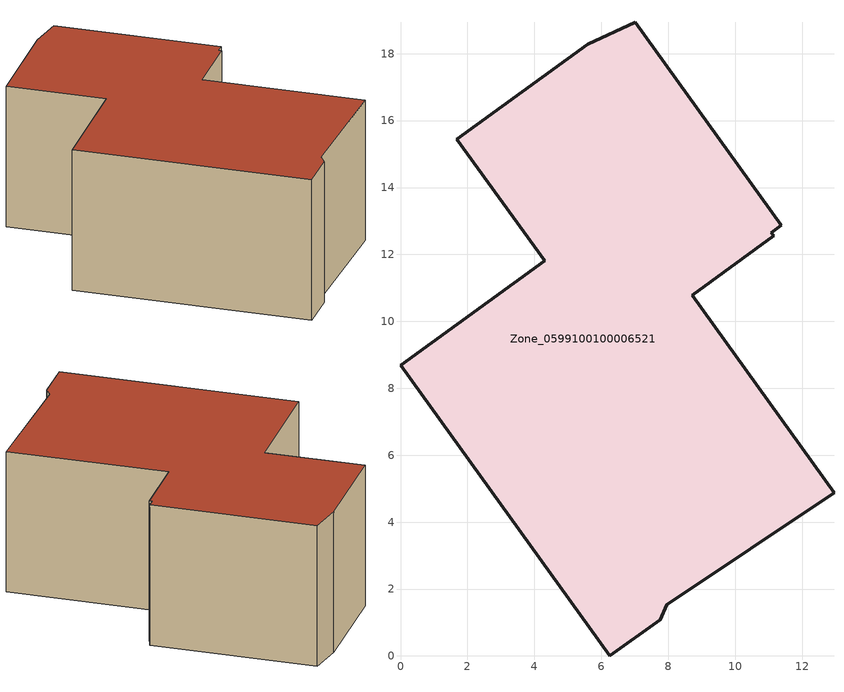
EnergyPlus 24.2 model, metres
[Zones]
Zone_0599100100006521
 floor ground (C_G): 7.96,1.53 7.76,1.09 6.25,0 0,8.69 4.31,11.81 1.68,15.44 5.6,18.28 7.01,18.95 11.38,12.88 11.07,12.65 11.15,12.55 8.71,10.78 12.96,4.88 z0
 wall outside (C_F): 6.25,0 7.76,1.09 7.96,1.53 12.96,4.88 8.71,10.78 11.15,12.55 11.07,12.65 11.38,12.88 7.01,18.95 5.6,18.28 1.68,15.44 4.31,11.81 0,8.69 6.25,0 z0:6.66
 roof outside (C_R): 7.76,1.09 7.96,1.53 12.96,4.88 8.71,10.78 11.15,12.55 11.07,12.65 11.38,12.88 7.01,18.95 5.6,18.28 1.68,15.44 4.31,11.81 0,8.69 6.25,0 z6.66
[BUILDING]
Pand.0599100100006521: North Axis=0; Terrain=City; Loads Convergence Tolerance Value=0.04; Temperature Convergence Tolerance Value=0.4; Solar Distribution=FullExterior; Maximum Number of Warmup Days=25; Minimum Number of Warmup Days=1
[Site:Location]
Rotterdam.The.Hague.AP_ZH_NLD Design_Conditions: Latitude=51.96; Longitude=4.45; Time Zone=1; Elevation=-4.5
[SITE:GROUNDTEMPERATURE:BUILDINGSURFACE]
18, 18, 18, 18, 18, 18, 18, 18, 18, 18, 18, 18
[MATERIAL] Thermal Absorptance=0.9; Solar Absorptance=0.7; Visible Absorptance=0.7
Name | Roughness | Thickness | Conductivity | Density | Specific Heat
G.D.2006-2014 | MediumSmooth | 0.15 | 0.06 | 540 | 1210
F.D.2006-2014 | Rough | 0.3 | 0.12 | 1920 | 840
R.D.2006-2014 | MediumRough | 0.2 | 0.08 | 1500 | 1000
[CONSTRUCTION]
C_G: G.D.2006-2014
C_F: F.D.2006-2014
C_R: R.D.2006-2014
[ZONE]
Zone_0599100100006521: Type=1; Multiplier=1; Ceiling Height=Autocalculate; Volume=Autocalculate; Floor Area=autocalculate; Part of Total Floor Area=Yes
[ZONEINFILTRATION:DESIGNFLOWRATE]
Infil_Zone_0599100100006521: Zone or ZoneList or Space or SpaceList=Zone_0599100100006521; Schedule=AlwaysOn; Design Flow Rate Calculation Method=Flow/Area; Flow Rate per Floor Area=0.0021; Constant Term Coefficient=1; Temperature Term Coefficient=0; Velocity Term Coefficient=0; Velocity Squared Term Coefficient=0
[HVACTEMPLATE:ZONE:IDEALLOADSAIRSYSTEM]
Zone_0599100100006521: Maximum Heating Supply Air Temperature=50; Minimum Cooling Supply Air Temperature=13; Maximum Heating Supply Air Humidity Ratio=0.0156; Minimum Cooling Supply Air Humidity Ratio=0.0077; Heating Limit=NoLimit; Cooling Limit=NoLimit; Dehumidification Control Type=ConstantSensibleHeatRatio; Cooling Sensible Heat Ratio=0.7; Dehumidification Setpoint=60; Humidification Control Type=None; Humidification Setpoint=30; Outdoor Air Method=None; Outdoor Air Flow Rate per Person=0.00944; Outdoor Air Flow Rate per Zone Floor Area=0; Outdoor Air Flow Rate per Zone=0; Demand Controlled Ventilation Type=None; Outdoor Air Economizer Type=NoEconomizer; Heat Recovery Type=None; Sensible Heat Recovery Effectiveness=0.7; Latent Heat Recovery Effectiveness=0.65
[ZONECONTROL:THERMOSTAT]
ThermostatControl_Zone_0599100100006521: Zone or ZoneList=Zone_0599100100006521; Control Type Schedule=DualSetpointControlType; Control 1=Thermostat_Zone_0599100100006521; Temperature Difference Between Cutout And Setpoint=0
[THERMOSTATSETPOINT:DUALSETPOINT]
Thermostat_Zone_0599100100006521: Heating Setpoint Temperature Schedule=HeatingSetpoint_Zone_0599100100006521; Cooling Setpoint Temperature Schedule=CoolingSetpoint_Zone_0599100100006521
[SCHEDULE:COMPACT]
HeatingSetpoint_Zone_0599100100006521: Through: 12/31, For: AllDays, Until: 24:00, 21
CoolingSetpoint_Zone_0599100100006521: Through: 12/31, For: AllDays, Until: 24:00, 24
DualSetpointControlType: Through: 12/31, For: AllDays, Until: 24:00, 4
AlwaysOn: Through: 12/31, For: AllDays, Until: 24:00, 1
